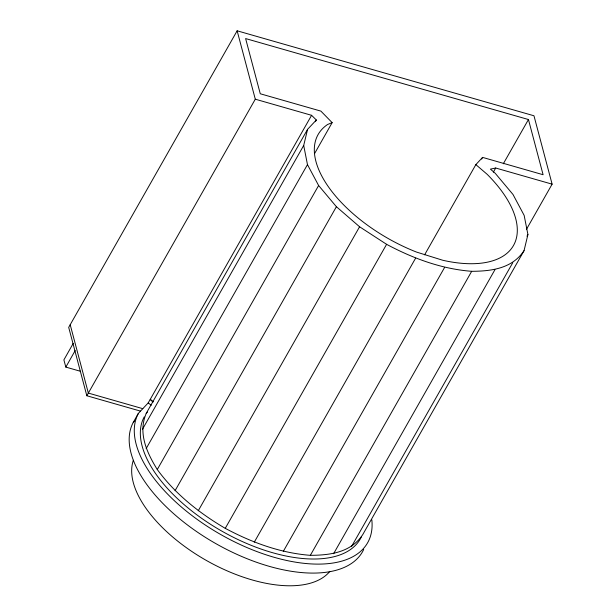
<?xml version="1.0" encoding="UTF-8"?>
<svg xmlns="http://www.w3.org/2000/svg" width="616" height="616" viewBox="0 0 616 616"><rect width="100%" height="100%" fill="white"/><g stroke="black" fill="none" stroke-linecap="round" stroke-linejoin="round"><path stroke-width="0.92" d="M552.113 184.161L495.695 168.014L490.421 169.131L495.226 173.288L513.005 194.487L524.154 215.384L527.92 234.542L524.047 250.674L362.701 534.688C350.874 552.544 330.153 555.232 310.341 555.332C280.265 553.014 251.705 542.457 225.256 528.343C199.23 513.051 175.206 494.032 157.28 469.531C146.816 452.614 137.791 433.079 146.231 413.351L307.577 129.337L316.331 119.997L311.588 115.308L255.294 99.191L237.145 30.8L533.964 115.769L552.113 184.161L526.495 229.275M142.358 429.475L303.703 145.461L307.577 129.337M237.145 30.8L68.699 327.365L86.825 395.749L140.356 411.072M73.219 343.412L63.887 359.898L65.827 367.09L80.627 371.332M65.827 367.09L75.167 350.604M255.294 99.191L86.825 395.749M363.702 549.464A131.616 65.412 29.6 0 1 218.672 545.206A131.616 65.412 29.6 0 1 133.279 422.36L138.384 413.382L148.225 402.895L311.588 115.308M315.384 121.668L316.331 119.997M146.131 448.64L307.469 164.626L303.703 145.461M314.607 153.523L332.155 122.63L320.882 111.111L260.268 93.763L245.615 38.562L528.451 119.527L543.096 174.721L482.59 157.396L475.852 164.626L424.601 254.839M157.28 469.531L318.618 185.516L307.469 164.626M175.052 490.729L336.398 206.714L318.618 185.516M198.237 510.787L359.582 226.773L336.398 206.714M225.256 528.343L386.602 244.321C413.043 258.443 441.603 269 471.687 271.31C491.499 271.217 512.219 268.53 524.047 250.674M254.262 542.196L415.608 258.173M481.643 159.067L482.59 157.396M493.324 172.187L495.695 168.014M503.295 163.802L528.451 119.527M283.283 551.397L444.629 267.382M310.341 555.332L471.687 271.31M333.595 553.722L494.941 269.7M526.973 236.213L527.92 234.542M351.451 546.677L512.797 262.662M133.279 422.36L134.596 420.959M146.231 413.351L147.486 412.019M332.155 122.63L327.573 124.501A112.343 55.833 29.6 0 0 416.493 252.067L442.735 260.252A112.343 55.833 29.6 0 0 487.102 174.259L475.852 164.626M142.796 408.67L88.342 393.085L70.193 324.694M359.582 226.773L386.602 244.321M153.23 401.732L150.219 399.368L152.945 402.032M148.225 402.895L151.228 405.259M329.876 571.348A113.329 56.318 29.6 0 1 206.676 560.629A113.329 56.318 29.6 0 1 133.341 460.275M371.818 519.719A131.616 65.412 29.6 0 1 241.649 545.222A131.616 65.412 29.6 0 1 138.384 413.382M361.476 536.659A124.086 61.669 29.6 0 1 224.794 532.778A124.086 61.669 29.6 0 1 144.206 416.917"/></g></svg>
